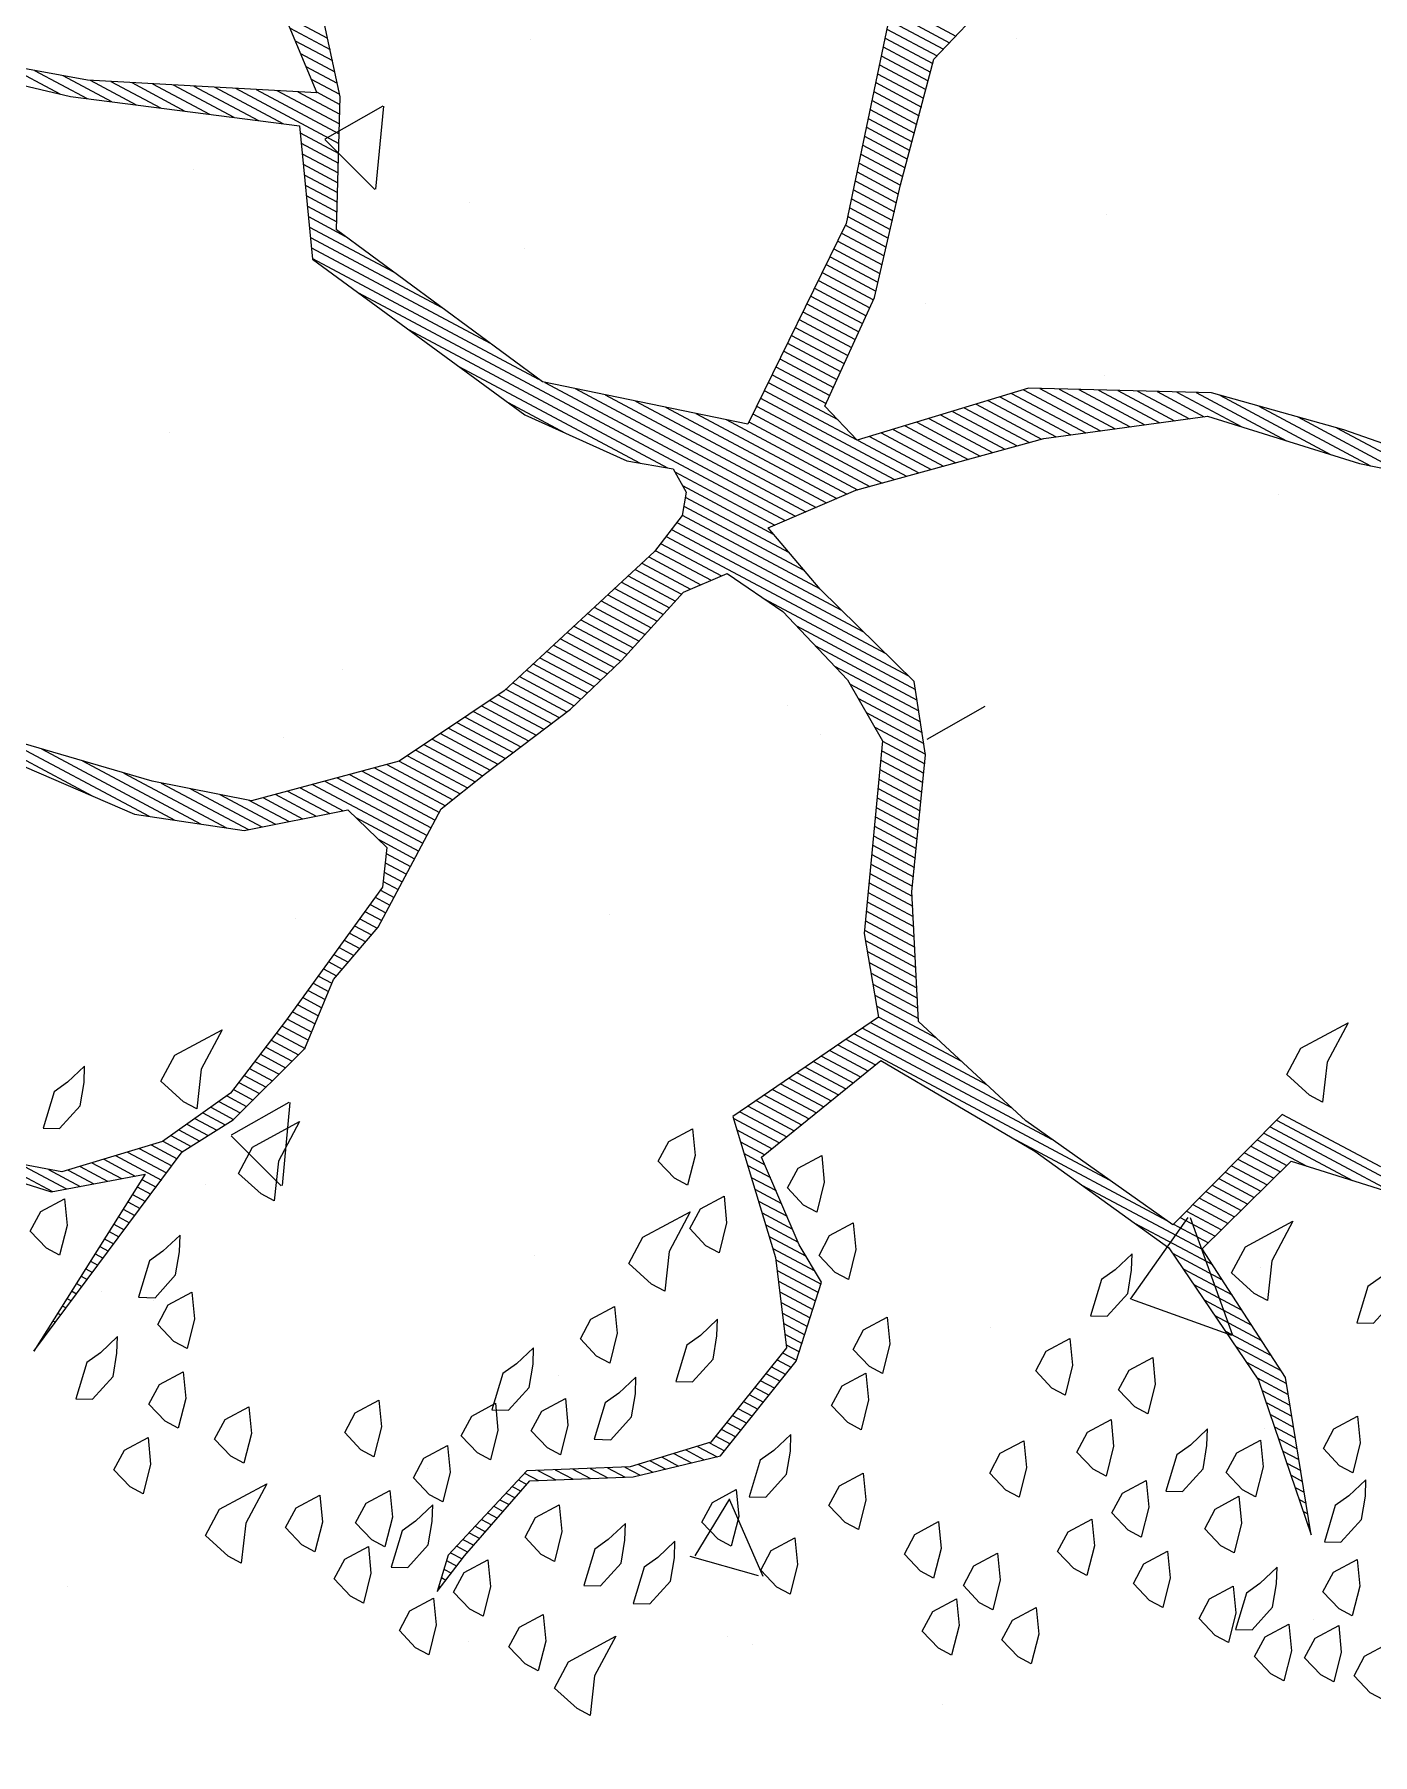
# Model space of a CAD drawing. Header units: millimetres. Extents: x 111 to 1506, y 14 to 566.
# Drawn here: x 229.281 to 230.344, y 200.745 to 202.112 of the extents above; entities that cross this region are included whole.
import ezdxf

# ---------------------------------------------------------------- set-up
doc = ezdxf.new("R2010")
doc.units = ezdxf.units.MM
doc.layers.add('ARBOLES', color=78, linetype='Continuous', lineweight=5)
doc.layers.add('G', color=254, linetype='Continuous', lineweight=5)

# ---------------------------------------------------------------- blocks, each defined once
blk = doc.blocks.new('*X16')
at = {"color": 0}
for p, q in [((17.6232, 17.09), (17.7052, 17.09)), ((17.6261, 17.08), (17.7025, 17.08)), ((17.629, 17.07), (17.6998, 17.07)), ((17.632, 17.06), (17.697, 17.06)), ((17.6349, 17.05), (17.6968, 17.05)), ((17.6378, 17.04), (17.6992, 17.04)), ((17.6407, 17.03), (17.7015, 17.03)), ((17.6437, 17.02), (17.7039, 17.02)), ((17.6466, 17.01), (17.7062, 17.01)), ((17.6495, 17), (17.7086, 17)), ((17.6524, 16.99), (17.7109, 16.99)), ((17.6554, 16.98), (17.7133, 16.98)), ((17.6583, 16.97), (17.7156, 16.97)), ((17.6612, 16.96), (17.718, 16.96)), ((17.6642, 16.95), (17.7204, 16.95)), ((17.6671, 16.94), (17.7227, 16.94)), ((17.67, 16.93), (17.7251, 16.93)), ((17.6729, 16.92), (17.7274, 16.92)), ((17.6759, 16.91), (17.7298, 16.91)), ((17.6788, 16.9), (17.7324, 16.9)), ((18.2995, 16.9), (18.4217, 16.9)), ((17.6817, 16.89), (17.7351, 16.89)), ((17.6846, 16.88), (17.7378, 16.88)), ((18.2095, 16.88), (18.3542, 16.88)), ((18.2545, 16.89), (18.388, 16.89)), ((17.6876, 16.87), (17.7404, 16.87)), ((17.6905, 16.86), (17.7431, 16.86)), ((18.1392, 16.86), (18.2561, 16.86)), ((18.1645, 16.87), (18.3086, 16.87)), ((17.6934, 16.85), (17.7458, 16.85)), ((17.6957, 16.84), (17.7484, 16.84)), ((18.0992, 16.84), (18.1601, 16.84)), ((18.1192, 16.85), (18.2036, 16.85)), ((17.6961, 16.83), (17.7511, 16.83)), ((17.6964, 16.82), (17.7538, 16.82)), ((18.0592, 16.82), (18.1324, 16.82)), ((18.0792, 16.83), (18.1463, 16.83)), ((17.6967, 16.81), (17.7564, 16.81)), ((17.6971, 16.8), (17.7591, 16.8)), ((18.0192, 16.8), (18.1047, 16.8)), ((18.0392, 16.81), (18.1186, 16.81)), ((17.6974, 16.79), (17.7618, 16.79)), ((17.6977, 16.78), (17.7639, 16.78)), ((17.9792, 16.78), (18.0771, 16.78)), ((17.9992, 16.79), (18.0909, 16.79)), ((17.6981, 16.77), (17.7645, 16.77)), ((17.6984, 16.76), (17.7651, 16.76)), ((17.9535, 16.76), (18.0494, 16.76)), ((17.9635, 16.77), (18.0632, 16.77)), ((17.0177, 16.75), (17.0732, 16.75)), ((17.0299, 16.74), (17.0817, 16.74)), ((17.6987, 16.75), (17.7657, 16.75)), ((17.6991, 16.74), (17.7664, 16.74)), ((17.9335, 16.74), (18.0217, 16.74)), ((17.9435, 16.75), (18.0355, 16.75)), ((17.0421, 16.73), (17.0901, 16.73)), ((17.0543, 16.72), (17.0986, 16.72)), ((17.6994, 16.73), (17.767, 16.73)), ((17.6997, 16.72), (17.7676, 16.72)), ((17.9135, 16.72), (17.9979, 16.72)), ((17.9235, 16.73), (18.0084, 16.73)), ((17.0665, 16.71), (17.1071, 16.71)), ((17.0788, 16.7), (17.1155, 16.7)), ((17.7001, 16.71), (17.7682, 16.71)), ((17.7004, 16.7), (17.7689, 16.7)), ((17.8935, 16.7), (17.9768, 16.7)), ((17.9035, 16.71), (17.9873, 16.71)), ((17.091, 16.69), (17.1213, 16.69)), ((17.7007, 16.69), (17.7695, 16.69)), ((17.8835, 16.69), (17.9662, 16.69)), ((17.0504, 16.67), (17.1313, 16.67)), ((17.0719, 16.68), (17.1263, 16.68)), ((17.7011, 16.68), (17.7701, 16.68)), ((17.7014, 16.67), (17.7707, 16.67)), ((17.8635, 16.67), (17.9451, 16.67)), ((17.8735, 16.68), (17.9556, 16.68)), ((17.0073, 16.65), (17.1413, 16.65)), ((17.0288, 16.66), (17.1363, 16.66)), ((17.7017, 16.66), (17.7714, 16.66)), ((17.7021, 16.65), (17.772, 16.65)), ((17.8435, 16.65), (17.924, 16.65)), ((17.8535, 16.66), (17.9345, 16.66)), ((16.9642, 16.63), (17.0477, 16.63)), ((16.9858, 16.64), (17.0741, 16.64)), ((17.0964, 16.64), (17.1463, 16.64)), ((17.1031, 16.63), (17.1513, 16.63)), ((17.7024, 16.64), (17.7924, 16.64)), ((17.7027, 16.63), (17.8224, 16.63)), ((17.8235, 16.63), (17.9029, 16.63)), ((17.8335, 16.64), (17.9134, 16.64)), ((16.9211, 16.61), (16.995, 16.61)), ((16.9427, 16.62), (17.0214, 16.62)), ((17.1097, 16.62), (17.1563, 16.62)), ((17.1164, 16.61), (17.1613, 16.61)), ((17.7031, 16.62), (17.8923, 16.62)), ((17.7034, 16.61), (17.8818, 16.61)), ((16.8781, 16.59), (16.9423, 16.59)), ((16.8996, 16.6), (16.9686, 16.6)), ((17.1231, 16.6), (17.1663, 16.6)), ((17.1297, 16.59), (17.1713, 16.59)), ((17.7037, 16.6), (17.8712, 16.6)), ((17.7041, 16.59), (17.8606, 16.59)), ((16.8265, 16.57), (16.8895, 16.57)), ((16.8565, 16.58), (16.9159, 16.58)), ((17.1364, 16.58), (17.1763, 16.58)), ((17.1431, 16.57), (17.1813, 16.57)), ((17.646, 16.57), (17.8418, 16.57)), ((17.6798, 16.58), (17.8501, 16.58)), ((16.764, 16.55), (16.8332, 16.55)), ((16.7953, 16.56), (16.8632, 16.56)), ((17.1497, 16.56), (17.1971, 16.56)), ((17.1564, 16.55), (17.2651, 16.55)), ((17.5785, 16.55), (17.8258, 16.55)), ((17.6123, 16.56), (17.8338, 16.56)), ((17.163, 16.54), (17.3331, 16.54)), ((17.1697, 16.53), (17.401, 16.53)), ((17.511, 16.53), (17.8098, 16.53)), ((17.5448, 16.54), (17.8178, 16.54)), ((17.1764, 16.52), (17.469, 16.52)), ((17.2412, 16.51), (17.7938, 16.51)), ((17.4773, 16.52), (17.8018, 16.52)), ((17.3112, 16.5), (17.6466, 16.5)), ((17.3812, 16.49), (17.6166, 16.49)), ((17.6564, 16.5), (17.7858, 16.5)), ((17.6714, 16.49), (17.7899, 16.49)), ((17.4512, 16.48), (17.5245, 16.48)), ((17.6804, 16.48), (17.8149, 16.48)), ((17.6837, 16.47), (17.8399, 16.47)), ((17.6855, 16.45), (17.8986, 16.45)), ((17.687, 16.46), (17.8649, 16.46)), ((17.6822, 16.43), (17.9666, 16.43)), ((17.6839, 16.44), (17.9326, 16.44)), ((17.6789, 16.41), (17.7512, 16.41)), ((17.6805, 16.42), (17.7592, 16.42)), ((17.8145, 16.42), (18.0006, 16.42)), ((17.8617, 16.41), (18.0157, 16.41)), ((17.6722, 16.39), (17.7352, 16.39)), ((17.6757, 16.4), (17.7432, 16.4)), ((17.8916, 16.4), (18.0232, 16.4)), ((17.9216, 16.39), (18.0307, 16.39)), ((17.6653, 16.37), (17.7264, 16.37)), ((17.6687, 16.38), (17.7289, 16.38)), ((17.9473, 16.38), (18.0382, 16.38)), ((17.9633, 16.37), (18.0457, 16.37)), ((17.6584, 16.35), (17.7214, 16.35)), ((17.6618, 16.36), (17.7239, 16.36)), ((17.9793, 16.36), (18.0532, 16.36)), ((17.9953, 16.35), (18.0607, 16.35)), ((17.6514, 16.33), (17.7164, 16.33)), ((17.6549, 16.34), (17.7189, 16.34)), ((18.0106, 16.34), (18.0651, 16.34)), ((18.0147, 16.33), (18.0692, 16.33)), ((17.6445, 16.31), (17.7114, 16.31)), ((17.648, 16.32), (17.7139, 16.32)), ((18.0189, 16.32), (18.0733, 16.32)), ((18.0231, 16.31), (18.0774, 16.31)), ((17.6376, 16.29), (17.7064, 16.29)), ((17.6411, 16.3), (17.7089, 16.3)), ((18.0272, 16.3), (18.0816, 16.3)), ((18.0314, 16.29), (18.0857, 16.29)), ((17.6307, 16.27), (17.7005, 16.27)), ((17.6341, 16.28), (17.7038, 16.28)), ((18.0356, 16.28), (18.0898, 16.28)), ((18.0397, 16.27), (18.0939, 16.27)), ((17.6237, 16.25), (17.6938, 16.25)), ((17.6272, 16.26), (17.6971, 16.26)), ((18.0439, 16.26), (18.098, 16.26)), ((18.0481, 16.25), (18.1021, 16.25)), ((17.6168, 16.23), (17.6871, 16.23)), ((17.6203, 16.24), (17.6905, 16.24)), ((18.0522, 16.24), (18.1063, 16.24)), ((18.0564, 16.23), (18.1104, 16.23)), ((17.6099, 16.21), (17.6805, 16.21)), ((17.6134, 16.22), (17.6838, 16.22)), ((18.0606, 16.22), (18.1145, 16.22)), ((18.0647, 16.21), (18.1186, 16.21)), ((17.603, 16.19), (17.6719, 16.19)), ((17.6064, 16.2), (17.6766, 16.2)), ((18.0689, 16.2), (18.1236, 16.2)), ((18.0731, 16.19), (18.1296, 16.19)), ((17.5928, 16.17), (17.6627, 16.17)), ((17.5981, 16.18), (17.6673, 16.18)), ((18.0772, 16.18), (18.1356, 16.18)), ((18.0814, 16.17), (18.1416, 16.17)), ((18.6114, 16.17), (18.823, 16.17)), ((17.5821, 16.15), (17.6535, 16.15)), ((17.5874, 16.16), (17.6581, 16.16)), ((18.0856, 16.16), (18.1476, 16.16)), ((18.0897, 16.15), (18.1536, 16.15)), ((18.6054, 16.15), (18.7201, 16.15)), ((18.6084, 16.16), (18.7734, 16.16)), ((17.5768, 16.14), (17.6489, 16.14)), ((18.0939, 16.14), (18.1596, 16.14)), ((18.6024, 16.14), (18.6667, 16.14)), ((17.5661, 16.12), (17.6396, 16.12)), ((17.5714, 16.13), (17.6443, 16.13)), ((18.1004, 16.13), (18.1656, 16.13)), ((18.1082, 16.12), (18.1716, 16.12)), ((18.5964, 16.12), (18.6429, 16.12)), ((18.5994, 16.13), (18.6461, 16.13)), ((17.5554, 16.1), (17.6304, 16.1)), ((17.5608, 16.11), (17.635, 16.11)), ((18.116, 16.11), (18.1776, 16.11)), ((18.1237, 16.1), (18.1836, 16.1)), ((18.5904, 16.1), (18.6367, 16.1)), ((18.5934, 16.11), (18.6398, 16.11)), ((17.5448, 16.08), (17.6216, 16.08)), ((17.5501, 16.09), (17.6259, 16.09)), ((18.1315, 16.09), (18.1896, 16.09)), ((18.1393, 16.08), (18.1956, 16.08)), ((18.5844, 16.08), (18.6304, 16.08)), ((18.5874, 16.09), (18.6336, 16.09)), ((17.5341, 16.06), (17.6131, 16.06)), ((17.5394, 16.07), (17.6174, 16.07)), ((18.1471, 16.07), (18.2239, 16.07)), ((18.1549, 16.06), (18.2619, 16.06)), ((18.5784, 16.06), (18.6242, 16.06)), ((18.5814, 16.07), (18.6273, 16.07)), ((17.5127, 16.04), (17.6045, 16.04)), ((17.5234, 16.05), (17.6088, 16.05)), ((18.1444, 16.04), (18.3379, 16.04)), ((18.1497, 16.05), (18.2999, 16.05)), ((18.5724, 16.04), (18.6179, 16.04)), ((18.5754, 16.05), (18.6211, 16.05)), ((17.4913, 16.02), (17.6021, 16.02)), ((17.502, 16.03), (17.6021, 16.03)), ((18.1339, 16.02), (18.4746, 16.02)), ((18.1392, 16.03), (18.3946, 16.03)), ((18.5664, 16.02), (18.6117, 16.02)), ((18.5694, 16.03), (18.6148, 16.03)), ((17.4698, 16), (17.6021, 16)), ((17.4806, 16.01), (17.6021, 16.01)), ((18.1235, 16), (18.173, 16)), ((18.1287, 16.01), (18.1773, 16.01)), ((18.3591, 16.01), (18.5546, 16.01)), ((18.4501, 16), (18.6064, 16)), ((18.5634, 16.01), (18.6086, 16.01)), ((17.4484, 15.98), (17.5044, 15.98)), ((17.4591, 15.99), (17.6021, 15.99)), ((17.5206, 15.98), (17.6021, 15.98)), ((18.113, 15.98), (18.1646, 15.98)), ((18.1182, 15.99), (18.1688, 15.99)), ((18.5234, 15.99), (18.6244, 15.99)), ((18.5781, 15.98), (18.6424, 15.98)), ((17.427, 15.96), (17.4799, 15.96)), ((17.4377, 15.97), (17.4922, 15.97)), ((17.5556, 15.97), (17.6021, 15.97)), ((17.5707, 15.96), (17.6021, 15.96)), ((18.1025, 15.96), (18.1562, 15.96)), ((18.1077, 15.97), (18.1604, 15.97)), ((18.5971, 15.97), (18.6604, 15.97)), ((18.6161, 15.96), (18.6784, 15.96)), ((17.4036, 15.94), (17.4555, 15.94)), ((17.4163, 15.95), (17.4677, 15.95)), ((17.5747, 15.95), (17.6021, 15.95)), ((17.5787, 15.94), (17.6021, 15.94)), ((18.092, 15.94), (18.1478, 15.94)), ((18.0973, 15.95), (18.152, 15.95)), ((18.6351, 15.95), (18.6964, 15.95)), ((18.6541, 15.94), (18.7144, 15.94)), ((17.3386, 15.92), (17.431, 15.92)), ((17.3711, 15.93), (17.4433, 15.93)), ((17.5827, 15.93), (17.6021, 15.93)), ((17.5846, 15.92), (17.6021, 15.92)), ((18.0816, 15.92), (18.1394, 15.92)), ((18.0868, 15.93), (18.1436, 15.93)), ((18.6731, 15.93), (18.7324, 15.93)), ((18.6921, 15.92), (18.7504, 15.92)), ((17.2629, 15.9), (17.3957, 15.9)), ((17.3061, 15.91), (17.4188, 15.91)), ((17.5819, 15.9), (17.6021, 15.9)), ((17.5832, 15.91), (17.6021, 15.91)), ((18.0711, 15.9), (18.1309, 15.9)), ((18.0763, 15.91), (18.1351, 15.91)), ((18.7111, 15.91), (18.7628, 15.91)), ((18.7301, 15.9), (18.7704, 15.9)), ((17.1669, 15.88), (17.3397, 15.88)), ((17.2149, 15.89), (17.3677, 15.89)), ((17.5791, 15.88), (17.6018, 15.88)), ((17.5805, 15.89), (17.6021, 15.89)), ((18.0627, 15.88), (18.1225, 15.88)), ((18.0658, 15.89), (18.1267, 15.89)), ((18.7421, 15.89), (18.7781, 15.89)), ((18.7528, 15.88), (18.7857, 15.88)), ((17.0761, 15.86), (17.2435, 15.86)), ((17.1189, 15.87), (17.3117, 15.87)), ((17.5764, 15.86), (17.5974, 15.86)), ((17.5778, 15.87), (17.5996, 15.87)), ((18.0727, 15.87), (18.1183, 15.87)), ((18.0827, 15.86), (18.1141, 15.86)), ((18.7634, 15.87), (18.7934, 15.87)), ((18.7741, 15.86), (18.801, 15.86)), ((17.5737, 15.84), (17.5929, 15.84)), ((17.575, 15.85), (17.5951, 15.85)), ((18.0927, 15.85), (18.1197, 15.85)), ((18.1027, 15.84), (18.1322, 15.84)), ((18.7848, 15.85), (18.8087, 15.85)), ((18.7954, 15.84), (18.8163, 15.84)), ((17.5709, 15.82), (17.5885, 15.82)), ((17.5723, 15.83), (17.5907, 15.83)), ((18.1127, 15.83), (18.1447, 15.83)), ((18.1227, 15.82), (18.1572, 15.82)), ((18.8061, 15.83), (18.824, 15.83)), ((18.8168, 15.82), (18.8316, 15.82)), ((17.5682, 15.8), (17.5856, 15.8)), ((17.5696, 15.81), (17.5863, 15.81)), ((18.1327, 15.81), (18.1697, 15.81)), ((18.1427, 15.8), (18.1822, 15.8)), ((18.8274, 15.81), (18.8393, 15.81)), ((18.8381, 15.8), (18.8469, 15.8)), ((17.5655, 15.78), (17.5876, 15.78)), ((17.5669, 15.79), (17.5866, 15.79)), ((18.1527, 15.79), (18.1947, 15.79)), ((18.1627, 15.78), (18.2105, 15.78)), ((18.8488, 15.79), (18.8545, 15.79)), ((18.8594, 15.78), (18.8622, 15.78)), ((17.5628, 15.76), (17.5896, 15.76)), ((17.5641, 15.77), (17.5886, 15.77)), ((18.1727, 15.77), (18.2271, 15.77)), ((18.182, 15.76), (18.2403, 15.76)), ((17.56, 15.74), (17.5916, 15.74)), ((17.5614, 15.75), (17.5906, 15.75)), ((18.189, 15.75), (18.2422, 15.75)), ((18.196, 15.74), (18.244, 15.74)), ((17.5568, 15.72), (17.5936, 15.72)), ((17.5585, 15.73), (17.5926, 15.73)), ((18.203, 15.73), (18.2458, 15.73)), ((18.21, 15.72), (18.2476, 15.72)), ((17.5535, 15.7), (17.5875, 15.7)), ((17.5551, 15.71), (17.5906, 15.71)), ((18.217, 15.71), (18.2494, 15.71)), ((18.224, 15.7), (18.2512, 15.7)), ((17.5501, 15.68), (17.5814, 15.68)), ((17.5518, 15.69), (17.5844, 15.69)), ((18.231, 15.69), (18.2531, 15.69)), ((18.238, 15.68), (18.2549, 15.68)), ((17.5468, 15.66), (17.5752, 15.66)), ((17.5485, 15.67), (17.5783, 15.67)), ((18.2367, 15.66), (18.2553, 15.66)), ((18.2385, 15.67), (18.2567, 15.67)), ((17.5435, 15.64), (17.5691, 15.64)), ((17.5451, 15.65), (17.5721, 15.65)), ((18.2329, 15.64), (18.2515, 15.64)), ((18.2348, 15.65), (18.2534, 15.65)), ((17.5352, 15.62), (17.5629, 15.62)), ((17.5402, 15.63), (17.566, 15.63)), ((18.2292, 15.62), (18.2478, 15.62)), ((18.231, 15.63), (18.2497, 15.63)), ((17.5252, 15.6), (17.5543, 15.6)), ((17.5302, 15.61), (17.5598, 15.61)), ((18.2254, 15.6), (18.244, 15.6)), ((18.2273, 15.61), (18.2459, 15.61)), ((17.5202, 15.59), (17.5486, 15.59)), ((18.2235, 15.59), (18.2422, 15.59)), ((17.5102, 15.57), (17.5372, 15.57)), ((17.5152, 15.58), (17.5429, 15.58)), ((18.2198, 15.57), (18.2384, 15.57)), ((18.2217, 15.58), (18.2403, 15.58)), ((17.5002, 15.55), (17.5257, 15.55)), ((17.5052, 15.56), (17.5315, 15.56)), ((18.216, 15.55), (18.2347, 15.55)), ((18.2179, 15.56), (18.2365, 15.56)), ((17.4803, 15.53), (17.5226, 15.53)), ((17.4903, 15.54), (17.5241, 15.54)), ((18.2032, 15.53), (18.2284, 15.53)), ((18.2132, 15.54), (18.2328, 15.54)), ((17.4603, 15.51), (17.5196, 15.51)), ((17.4703, 15.52), (17.5211, 15.52)), ((18.1832, 15.51), (18.2059, 15.51)), ((18.1932, 15.52), (18.2171, 15.52)), ((17.4403, 15.49), (17.4786, 15.49)), ((17.4503, 15.5), (17.4911, 15.5)), ((17.4988, 15.49), (17.5165, 15.49)), ((17.4996, 15.5), (17.5181, 15.5)), ((18.1632, 15.49), (18.1834, 15.49)), ((18.1732, 15.5), (18.1946, 15.5)), ((17.4203, 15.47), (17.4536, 15.47)), ((17.4303, 15.48), (17.4661, 15.48)), ((17.4974, 15.47), (17.5135, 15.47)), ((17.4981, 15.48), (17.515, 15.48)), ((18.1409, 15.47), (18.1609, 15.47)), ((18.1532, 15.48), (18.1721, 15.48)), ((17.368, 15.45), (17.4286, 15.45)), ((17.4, 15.46), (17.4411, 15.46)), ((17.496, 15.45), (17.5105, 15.45)), ((17.4967, 15.46), (17.512, 15.46)), ((18.1066, 15.45), (18.1297, 15.45)), ((18.1238, 15.46), (18.1468, 15.46)), ((17.336, 15.44), (17.4161, 15.44)), ((17.4946, 15.43), (17.5074, 15.43)), ((17.4953, 15.44), (17.509, 15.44)), ((18.0723, 15.43), (18.0954, 15.43)), ((18.0895, 15.44), (18.1126, 15.44)), ((17.4931, 15.41), (17.5044, 15.41)), ((17.4938, 15.42), (17.5059, 15.42)), ((18.0433, 15.41), (18.0611, 15.41)), ((18.0552, 15.42), (18.0783, 15.42)), ((17.4917, 15.39), (17.5014, 15.39)), ((17.4924, 15.4), (17.5029, 15.4)), ((18.038, 15.39), (18.0493, 15.39)), ((18.0407, 15.4), (18.0516, 15.4)), ((17.4903, 15.37), (17.4984, 15.37)), ((17.491, 15.38), (17.4999, 15.38)), ((18.0327, 15.37), (18.0447, 15.37)), ((18.0353, 15.38), (18.047, 15.38)), ((17.4888, 15.35), (17.4953, 15.35)), ((17.4896, 15.36), (17.4968, 15.36)), ((18.0273, 15.35), (18.0401, 15.35)), ((18.03, 15.36), (18.0424, 15.36)), ((17.4874, 15.33), (17.4923, 15.33)), ((17.4881, 15.34), (17.4938, 15.34)), ((18.022, 15.33), (18.0355, 15.33)), ((18.0247, 15.34), (18.0378, 15.34)), ((17.486, 15.31), (17.4893, 15.31)), ((17.4867, 15.32), (17.4908, 15.32)), ((18.0167, 15.31), (18.0309, 15.31)), ((18.0193, 15.32), (18.0332, 15.32)), ((17.4846, 15.29), (17.4862, 15.29)), ((17.4853, 15.3), (17.4877, 15.3)), ((18.0113, 15.29), (18.0265, 15.29)), ((18.014, 15.3), (18.0286, 15.3)), ((17.4838, 15.28), (17.4847, 15.28)), ((18.0115, 15.28), (18.0249, 15.28)), ((18.0135, 15.27), (18.0232, 15.27)), ((18.0155, 15.26), (18.0215, 15.26)), ((18.0175, 15.25), (18.0199, 15.25))]:
    blk.add_line(p, q, dxfattribs=at)
blk = doc.blocks.new('E1E')
at = {"layer": 'ARBOLES', "ltscale": 0.2}
for p, q in [((95.2708, 59.4541), (95.2708, 59.4541)), ((95.473, 59.2552), (95.473, 59.2552)), ((95.4361, 59.2211), (95.4361, 59.2211)), ((94.9941, 59.1844), (94.9941, 59.1844)), ((95.1485, 59.1133), (95.1485, 59.1133)), ((95.4933, 59.1143), (95.4933, 59.1143)), ((95.5054, 59.0022), (95.4473, 59.0568)), ((95.5148, 59.066), (95.4476, 59.0575)), ((95.506, 59.0027), (95.5152, 59.0658)), ((94.8455, 58.9854), (94.8455, 58.9854)), ((94.8241, 58.9714), (94.8241, 58.9714)), ((94.928, 58.9668), (94.8733, 58.9268)), ((94.948, 58.9033), (94.9254, 58.9629)), ((95.1411, 58.9598), (95.1411, 58.9598)), ((95.8256, 58.9566), (95.8256, 58.9566)), ((94.9473, 58.9039), (94.8701, 58.9236)), ((95.2463, 58.9074), (95.2463, 58.9074)), ((95.6403, 58.8897), (95.6403, 58.8897)), ((94.6676, 58.8635), (94.6676, 58.8635)), ((95.7844, 58.7923), (95.7844, 58.7923)), ((95.801, 58.7086), (95.801, 58.7086)), ((96.0816, 58.6988), (96.0816, 58.6988)), ((95.4599, 58.6504), (95.4599, 58.6504)), ((94.9236, 58.6057), (94.9236, 58.6057)), ((94.5138, 58.5333), (94.5138, 58.5333)), ((96.2657, 58.527), (96.2657, 58.527)), ((95.1355, 58.5085), (95.1355, 58.5085)), ((94.8624, 58.4826), (94.7765, 58.4282)), ((94.8909, 58.3921), (94.8631, 58.4837)), ((95.013, 58.4632), (95.013, 58.4632)), ((95.2104, 58.4729), (95.2104, 58.4729)), ((94.6865, 58.4581), (94.6865, 58.4581)), ((94.8895, 58.3905), (94.7758, 58.4277)), ((96.0502, 58.4349), (96.0502, 58.4349)), ((96.2114, 58.4099), (96.1441, 58.4015)), ((96.2025, 58.3466), (96.2117, 58.4097)), ((95.5121, 58.3932), (95.5121, 58.3932)), ((96.2019, 58.3461), (96.1439, 58.4008)), ((95.4709, 58.3857), (95.4709, 58.3857)), ((94.811, 58.3666), (94.811, 58.3666)), ((94.8922, 58.3418), (94.8922, 58.3418)), ((96.0788, 58.338), (96.0788, 58.338)), ((96.0113, 58.3231), (96.0113, 58.3231)), ((95.3957, 58.2452), (95.4049, 58.3083)), ((95.7543, 58.1961), (95.7543, 58.1961)), ((96.1659, 58.1962), (96.1659, 58.1962)), ((95.7346, 58.0534), (95.7346, 58.0534)), ((95.5753, 57.9605), (95.5753, 57.9605)), ((95.3825, 57.8989), (95.3825, 57.8989)), ((95.6956, 57.8639), (95.6956, 57.8639)), ((95.8816, 57.8288), (95.8816, 57.8288))]:
    blk.add_line(p, q, dxfattribs=at)
for points in [[(96.0383, 57.8338), (95.8415, 58.0658), (95.7481, 58.258), (95.9006, 58.3882), (96.1362, 58.4542), (96.2345, 58.3733), (96.3437, 58.3206)], [(96.3488, 58.3618), (96.2512, 58.3884), (96.3956, 58.5541), (96.6745, 58.803), (96.3934, 58.5765), (96.2367, 58.421), (96.1282, 58.4896), (95.8861, 58.4207), (95.7914, 58.3708), (95.7582, 58.3404), (95.7329, 58.3447), (95.7177, 58.3613), (95.7068, 58.4033), (95.69, 58.5984), (95.6986, 58.7192), (95.7556, 58.8537), (95.8286, 58.9173), (95.9702, 59.0193)], [(95.9644, 59.0324), (95.8141, 58.9498), (95.7376, 58.8768), (95.6921, 58.7864), (95.6408, 58.7791), (95.6133, 58.8058), (95.5691, 58.9576), (95.5473, 59.0415), (95.5509, 59.121), (95.587, 59.215), (95.6765, 59.2938)], [(95.6736, 59.3003), (95.5783, 59.2345), (95.5364, 59.1535), (95.4683, 59.3414), (95.5314, 59.1123), (95.5256, 59.0552), (95.5373, 58.959), (95.5727, 58.8969), (95.5858, 58.8326), (95.6147, 58.7675), (95.6379, 58.7155), (95.6387, 58.6613), (95.6373, 58.5593), (95.6439, 58.4921), (95.6591, 58.4054), (95.6476, 58.3613), (95.5861, 58.3417), (95.4965, 58.333), (95.43, 58.3423), (95.2954, 58.4695), (95.2238, 58.5077), (95.2346, 58.6762), (95.103, 58.7267), (95.0285, 58.7715), (95.0017, 58.8842), (95.0305, 58.9594), (95.0883, 59.0397), (95.0709, 59.1488), (95.0499, 59.1785), (95.0608, 59.1365), (95.0789, 59.0433), (95.0211, 58.963), (94.9858, 58.8849), (95.0126, 58.7722), (95.0574, 58.7064), (95.0987, 58.7014), (95.1869, 58.6783), (95.1899, 58.5316), (95.0309, 58.4686), (94.8791, 58.4244), (94.7266, 58.4344), (94.579, 58.4856), (94.7128, 58.4127), (94.8589, 58.3998), (94.8727, 58.2812), (94.7773, 58.2154)], [(94.8156, 58.2168), (94.9132, 58.2603), (94.8943, 58.4077), (95.0591, 58.4577), (95.1971, 58.4802), (95.2991, 58.4087), (95.3939, 58.3185), (95.4561, 58.2838), (95.5811, 58.3005), (95.6577, 58.3035), (95.6347, 58.2152), (95.5632, 58.0431), (95.4838, 57.9065), (95.3588, 57.8196), (95.2064, 57.6894)], [(95.3147, 57.761), (95.3935, 57.8117), (95.499, 57.8898), (95.6102, 58.0251), (95.6715, 58.1849), (95.7164, 58.1893), (95.7692, 58.0881), (95.8387, 58.0021), (95.9139, 57.9032), (95.9263, 57.8229)]]:
    blk.add_lwpolyline(points, dxfattribs=at)
for points in [[(95.3093, 59.3485), (95.3317, 59.3507), (95.3404, 59.3312), (95.3361, 59.3059), (95.3144, 59.3196), (95.2963, 59.3427)], [(95.4279, 59.2922), (95.4286, 59.3081), (95.4076, 59.3377), (95.3975, 59.3255), (95.4026, 59.2965), (95.4178, 59.2799), (95.4301, 59.2698)], [(95.1994, 59.3152), (95.2283, 59.3203), (95.2399, 59.2943), (95.2313, 59.2436), (95.2139, 59.2827), (95.1864, 59.3094)], [(95.3382, 59.2835), (95.3606, 59.2857), (95.3693, 59.2662), (95.365, 59.2409), (95.3433, 59.2546), (95.3252, 59.2777)], [(95.5385, 59.2713), (95.5609, 59.2735), (95.5696, 59.254), (95.5653, 59.2287), (95.5436, 59.2424), (95.5255, 59.2655)], [(95.0975, 59.2464), (95.1199, 59.2486), (95.1286, 59.2291), (95.1243, 59.2038), (95.1026, 59.2175), (95.0845, 59.2407)], [(95.1648, 59.253), (95.1872, 59.2552), (95.1959, 59.2357), (95.1915, 59.2104), (95.1698, 59.2241), (95.1518, 59.2472)], [(95.2732, 59.2545), (95.2956, 59.2567), (95.3043, 59.2372), (95.3, 59.2119), (95.2783, 59.2256), (95.2602, 59.2487)], [(95.3932, 59.23), (95.4156, 59.2322), (95.4243, 59.2127), (95.42, 59.1874), (95.3983, 59.2011), (95.3802, 59.2242)], [(95.0202, 59.2276), (95.0426, 59.2298), (95.0513, 59.2103), (95.047, 59.185), (95.0253, 59.1987), (95.0072, 59.2218)], [(95.4677, 59.1853), (95.4684, 59.2012), (95.4474, 59.2308), (95.4373, 59.2185), (95.4424, 59.1896), (95.4576, 59.173), (95.4699, 59.1629)], [(95.1272, 59.1973), (95.1496, 59.1995), (95.1583, 59.18), (95.154, 59.1547), (95.1323, 59.1684), (95.1142, 59.1915)], [(95.6513, 59.1579), (95.652, 59.1738), (95.6311, 59.2034), (95.621, 59.1911), (95.626, 59.1622), (95.6412, 59.1456), (95.6535, 59.1355)], [(95.1157, 59.1532), (95.1164, 59.1691), (95.0954, 59.1987), (95.0853, 59.1864), (95.0904, 59.1575), (95.1056, 59.1409), (95.1179, 59.1308)], [(94.9436, 59.1545), (94.966, 59.1567), (94.9747, 59.1372), (94.9704, 59.1119), (94.9487, 59.1256), (94.9306, 59.1487)], [(95.0174, 59.164), (95.0398, 59.1662), (95.0485, 59.1467), (95.0441, 59.1213), (95.0224, 59.1351), (95.0044, 59.1582)], [(95.2017, 59.1525), (95.2241, 59.1547), (95.2328, 59.1352), (95.2285, 59.1099), (95.2068, 59.1236), (95.1887, 59.1468)], [(94.8793, 59.1415), (94.9082, 59.1466), (94.9198, 59.1205), (94.9112, 59.0699), (94.8938, 59.109), (94.8663, 59.1357)], [(95.1273, 59.1272), (95.1497, 59.1294), (95.1584, 59.1099), (95.154, 59.0846), (95.1323, 59.0983), (95.1143, 59.1214)], [(95.5683, 59.082), (95.5972, 59.087), (95.6088, 59.061), (95.6001, 59.0104), (95.5827, 59.0494), (95.5553, 59.0762)], [(95.0167, 59.078), (95.0391, 59.0801), (95.0478, 59.0606), (95.0435, 59.0353), (95.0218, 59.049), (95.0037, 59.0722)], [(95.1309, 59.0665), (95.1533, 59.0687), (95.162, 59.0491), (95.1577, 59.0238), (95.136, 59.0376), (95.1179, 59.0607)], [(95.4533, 59.0775), (95.4822, 59.0826), (95.4938, 59.0566), (95.4852, 59.006), (95.4678, 59.045), (95.4403, 59.0717)], [(94.9885, 59.0187), (94.9893, 59.0346), (94.9683, 59.0642), (94.9582, 59.0519), (94.9632, 59.023), (94.9784, 59.0064), (94.9907, 58.9963)], [(94.9459, 58.9919), (94.9466, 59.0078), (94.9256, 59.0374), (94.9155, 59.0251), (94.9206, 58.9962), (94.9358, 58.9796), (94.9481, 58.9695)], [(95.1751, 58.9848), (95.1758, 59.0007), (95.1548, 59.0303), (95.1447, 59.018), (95.1498, 58.9891), (95.165, 58.9725), (95.1773, 58.9624)], [(95.0934, 59.0108), (95.1158, 59.013), (95.1245, 58.9935), (95.1201, 58.9681), (95.0985, 58.9819), (95.0804, 59.005)], [(95.0927, 58.9248), (95.0934, 58.9407), (95.0724, 58.9703), (95.0623, 58.958), (95.0674, 58.9291), (95.0826, 58.9125), (95.0949, 58.9023)], [(94.9243, 58.9355), (94.9467, 58.9377), (94.9554, 58.9182), (94.951, 58.8928), (94.9294, 58.9066), (94.9113, 58.9297)], [(94.8534, 58.9195), (94.8758, 58.9217), (94.8845, 58.9022), (94.8802, 58.8769), (94.8585, 58.8906), (94.8404, 58.9137)], [(95.1339, 58.9197), (95.1563, 58.9219), (95.165, 58.9024), (95.1607, 58.8771), (95.139, 58.8908), (95.1209, 58.9139)], [(94.9583, 58.8415), (94.959, 58.8574), (94.938, 58.8871), (94.9279, 58.8748), (94.933, 58.8458), (94.9482, 58.8292), (94.9605, 58.8191)], [(95.0884, 58.8293), (95.0892, 58.8452), (95.0682, 58.8749), (95.0581, 58.8626), (95.0631, 58.8336), (95.0783, 58.817), (95.0906, 58.8069)], [(95.1557, 58.8359), (95.1846, 58.841), (95.1962, 58.8149), (95.1875, 58.7643), (95.1701, 58.8034), (95.1427, 58.8301)], [(94.7125, 58.8334), (94.7349, 58.8356), (94.7436, 58.8161), (94.7393, 58.7908), (94.7176, 58.8045), (94.6995, 58.8276)], [(94.8622, 58.8299), (94.8846, 58.8321), (94.8933, 58.8126), (94.889, 58.7873), (94.8673, 58.801), (94.8492, 58.8241)], [(94.7812, 58.8016), (94.8036, 58.8038), (94.8123, 58.7843), (94.808, 58.759), (94.7863, 58.7727), (94.7682, 58.7959)], [(94.6591, 58.7784), (94.6815, 58.7806), (94.6902, 58.7611), (94.6859, 58.7358), (94.6642, 58.7495), (94.6461, 58.7726)], [(94.7227, 58.7756), (94.7451, 58.7778), (94.7538, 58.7583), (94.7495, 58.7329), (94.7278, 58.7467), (94.7097, 58.7698)], [(95.1528, 58.7723), (95.1752, 58.7744), (95.1839, 58.7549), (95.1796, 58.7296), (95.1579, 58.7434), (95.1398, 58.7665)], [(94.936, 58.7692), (94.9584, 58.7714), (94.9671, 58.7519), (94.9627, 58.7266), (94.941, 58.7403), (94.9229, 58.7634)], [(95.2222, 58.7564), (95.2446, 58.7586), (95.2533, 58.7391), (95.249, 58.7138), (95.2273, 58.7275), (95.2092, 58.7506)], [(94.9656, 58.7201), (94.988, 58.7223), (94.9967, 58.7028), (94.9924, 58.6775), (94.9707, 58.6912), (94.9526, 58.7143)], [(94.7922, 58.6896), (94.8146, 58.6918), (94.8233, 58.6723), (94.8189, 58.647), (94.7972, 58.6607), (94.7791, 58.6838)], [(95.0567, 58.6905), (95.0791, 58.6927), (95.0878, 58.6732), (95.0835, 58.6479), (95.0618, 58.6616), (95.0437, 58.6847)], [(94.6931, 58.6845), (94.7155, 58.6867), (94.7242, 58.6671), (94.7199, 58.6418), (94.6982, 58.6556), (94.6801, 58.6787)], [(95.1261, 58.6747), (95.1485, 58.6768), (95.1572, 58.6573), (95.1529, 58.632), (95.1312, 58.6457), (95.1131, 58.6689)], [(94.6245, 58.6461), (94.6469, 58.6483), (94.6556, 58.6288), (94.6513, 58.6035), (94.6296, 58.6172), (94.6115, 58.6403)], [(94.5594, 58.6172), (94.5818, 58.6193), (94.5905, 58.5998), (94.5862, 58.5745), (94.5645, 58.5882), (94.5464, 58.6114)], [(94.6903, 58.6209), (94.7127, 58.623), (94.7214, 58.6035), (94.7171, 58.5782), (94.6954, 58.5919), (94.6773, 58.6151)], [(94.7568, 58.6115), (94.7792, 58.6137), (94.7879, 58.5942), (94.7836, 58.5689), (94.7619, 58.5826), (94.7438, 58.6057)], [(94.498, 58.5976), (94.5204, 58.5998), (94.5291, 58.5803), (94.5248, 58.555), (94.5031, 58.5687), (94.485, 58.5918)], [(94.5725, 58.5528), (94.5732, 58.5687), (94.5522, 58.5984), (94.5421, 58.5861), (94.5472, 58.5571), (94.5624, 58.5405), (94.5747, 58.5304)], [(94.8421, 58.5949), (94.8645, 58.5971), (94.8732, 58.5776), (94.8689, 58.5523), (94.8472, 58.566), (94.8291, 58.5891)], [(94.4677, 58.5607), (94.4901, 58.5629), (94.4988, 58.5434), (94.4944, 58.5181), (94.4728, 58.5318), (94.4547, 58.5549)], [(94.6238, 58.5601), (94.6462, 58.5623), (94.6549, 58.5428), (94.6506, 58.5175), (94.6289, 58.5312), (94.6108, 58.5543)], [(94.7178, 58.524), (94.7185, 58.5399), (94.6975, 58.5695), (94.6874, 58.5572), (94.6925, 58.5283), (94.7077, 58.5117), (94.72, 58.5016)], [(94.7792, 58.5436), (94.8017, 58.5458), (94.8103, 58.5262), (94.806, 58.5009), (94.7843, 58.5147), (94.7662, 58.5378)], [(94.425, 58.5339), (94.4474, 58.5361), (94.4561, 58.5166), (94.4518, 58.4913), (94.4301, 58.505), (94.412, 58.5281)], [(94.5067, 58.508), (94.5292, 58.5101), (94.5378, 58.4906), (94.5335, 58.4653), (94.5118, 58.479), (94.4937, 58.5022)], [(94.6535, 58.511), (94.6759, 58.5131), (94.6846, 58.4936), (94.6803, 58.4683), (94.6586, 58.482), (94.6405, 58.5052)], [(94.8942, 58.4779), (94.8949, 58.4938), (94.874, 58.5234), (94.8638, 58.5111), (94.8689, 58.4822), (94.8841, 58.4656), (94.8964, 58.4555)], [(94.5863, 58.4343), (94.587, 58.4502), (94.566, 58.4798), (94.5559, 58.4675), (94.561, 58.4386), (94.5762, 58.422), (94.5885, 58.4119)], [(94.6145, 58.4235), (94.6369, 58.4256), (94.6456, 58.4061), (94.6413, 58.3808), (94.6196, 58.3945), (94.6015, 58.4177)], [(94.7945, 58.3867), (94.8235, 58.3918), (94.835, 58.3658), (94.8264, 58.3152), (94.809, 58.3542), (94.7815, 58.3809)], [(94.7324, 58.2811), (94.7332, 58.297), (94.7122, 58.3267), (94.7021, 58.3144), (94.7071, 58.2854), (94.7223, 58.2688), (94.7346, 58.2587)], [(94.9118, 58.2285), (94.9407, 58.2336), (94.9523, 58.2075), (94.9436, 58.1569), (94.9262, 58.196), (94.8988, 58.2227)]]:
    blk.add_lwpolyline(points, close=True, dxfattribs=at)
at = {"layer": 'ARBOLES', "ltscale": 0.2, "xscale": 0.8372139817761642, "yscale": 0.8372139817761642, "zscale": 0.8372139817761642, "rotation": 204.0028523145856}
blk.add_blockref('*X16', (103.6395, 76.9735), dxfattribs=at)

msp = doc.modelspace()

# ---------------------------------------------------------------- hatches: boundary and pattern name
at = {"layer": 'G', "lineweight": 100, "ltscale": 1000}
h = msp.add_hatch(dxfattribs=at)
h.set_pattern_fill('AR-HBONE', color=256, scale=0.046, angle=-22.08523, style=0)
h.set_pattern_definition([(22.914772, (777.23143, 1670.63463), (0.097837146, 0.241122153), [0.552, -0.184]), (112.914772, (777.40091, 1670.70627), (0.097837146, 0.241122153), [0.552, -0.184])])
edge = h.paths.add_edge_path()
edge.add_line((221.74739, 201.07699), (222.24177, 203.56684))
edge.add_line((222.24177, 203.56684), (283.25265, 176.18215))
edge.add_line((283.25265, 176.18215), (282.61554, 174.27589))
edge.add_line((282.61554, 174.27589), (222.04443, 201.46319))

# ---------------------------------------------------------------- block references
at = {"layer": 'ARBOLES', "color": 0, "xscale": 0.8310831642732954, "yscale": 0.8310831642732954, "zscale": 0.8310831642732954, "rotation": 127.9147716791315}
msp.add_blockref('E1E', (316.94292, 168.7756), dxfattribs=at)

doc.saveas('drawing.dxf')
